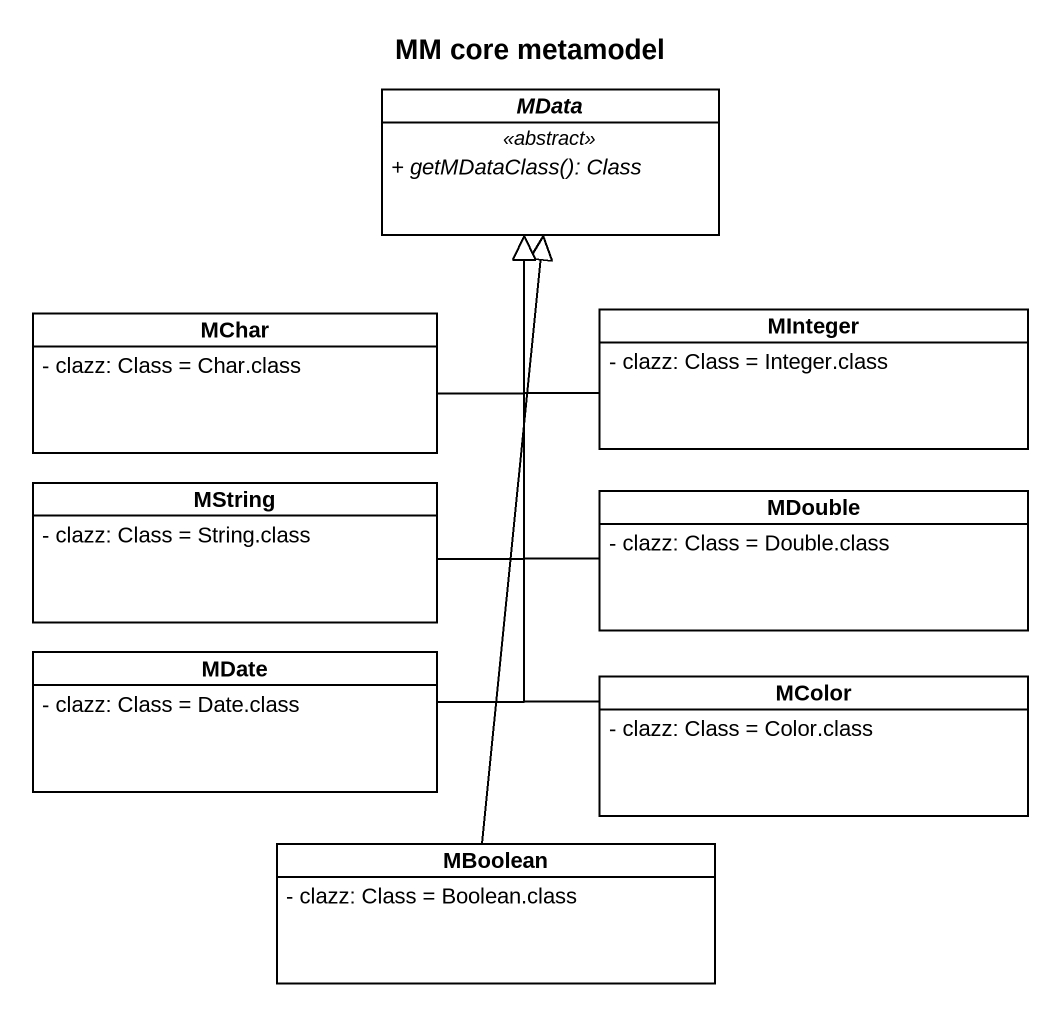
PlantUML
@startuml
title MM core metamodel
hide circle
hide empty members
skinparam classAttributeIconSize 0
abstract class MData {
  .. <<abstract>> ..
  {abstract} + getMDataClass(): Class
}
class MChar {
  - clazz: Class = Char.class
}
class MInteger {
  - clazz: Class = Integer.class
}
class MString {
  - clazz: Class = String.class
}
class MDouble {
  - clazz: Class = Double.class
}
class MDate {
  - clazz: Class = Date.class
}
class MColor {
  - clazz: Class = Color.class
}
class MBoolean {
  - clazz: Class = Boolean.class
}
MChar -up-|> MData
MInteger -up-|> MData
MString -up-|> MData
MDouble -up-|> MData
MDate -up-|> MData
MColor -up-|> MData
MBoolean -up-|> MData
@enduml
